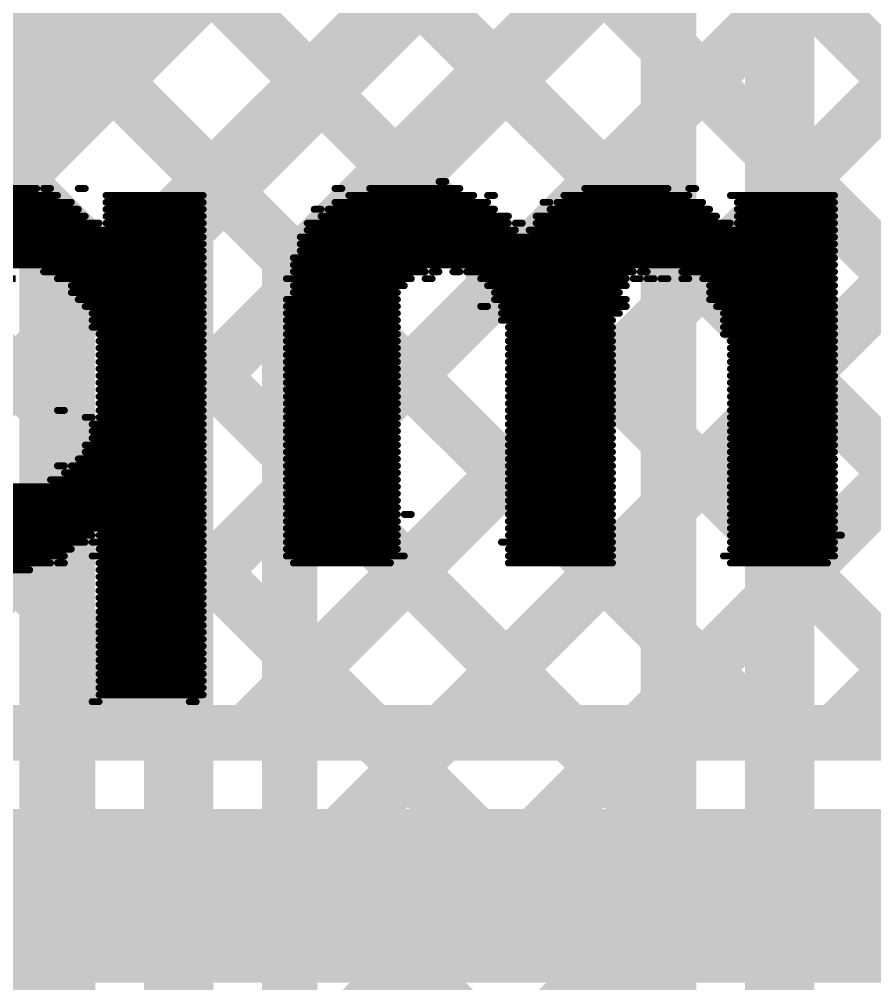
# Model space of a CAD drawing. Header units: millimetres. Extents: x 0.84 to 3.69, y 1.83 to 3.72.
# Drawn here: x 1.4855 to 1.6088, y 2.1043 to 2.2434 of the extents above; entities that cross this region are included whole.
import ezdxf

# ---------------------------------------------------------------- set-up
doc = ezdxf.new("R2010")
doc.units = ezdxf.units.MM
doc.header["$MEASUREMENT"] = 0
for name, color, linetype in [('BottomLayer', 5, 'Continuous'), ('BottomOverlay', 54, 'Continuous'), ('TopLayer', 1, 'Continuous')]:
    doc.layers.add(name, color=color, linetype=linetype)

msp = doc.modelspace()

# ---------------------------------------------------------------- linework, layer by layer
at = {"layer": 'BottomLayer'}
for points, const_width in [([(1.00367, 2.645), (1.50817, 2.1405)], 0.008), ([(1.03196, 2.645), (1.53646, 2.1405)], 0.008), ([(1.17961, 1.915), (1.63711, 2.3725)], 0.008), ([(1.1809, 1.94457), (1.60882, 2.3725)], 0.008), ([(1.20789, 1.915), (1.66539, 2.3725)], 0.008), ([(1.33274, 2.3725), (1.56474, 2.1405)], 0.008), ([(1.36102, 2.3725), (1.59302, 2.1405)], 0.008), ([(1.38931, 2.3725), (1.62131, 2.1405)], 0.008), ([(1.41759, 2.3725), (1.64959, 2.1405)], 0.008), ([(1.44588, 2.3725), (1.67788, 2.1405)], 0.008), ([(1.46118, 2.14), (1.69368, 2.3725)], 0.008), ([(1.47416, 2.3725), (1.70616, 2.1405)], 0.008), ([(1.48996, 2.1405), (1.72196, 2.3725)], 0.008), ([(1.51825, 2.1405), (1.74526, 2.36751)], 0.008), ([(1.54653, 2.1405), (1.7594, 2.35337)], 0.008), ([(1.57482, 2.1405), (1.77354, 2.33923)], 0.008), ([(1.6031, 2.1405), (1.78768, 2.32508)], 0.008), ([(1.466, 2.1405), (1.638, 2.1405)], 0.008), ([(1.466, 2.117), (1.638, 2.117)], 0.025)]:
    msp.add_lwpolyline(points, dxfattribs=dict(at, const_width=const_width))
at = {"layer": 'BottomLayer', "const_width": 0.004}
for points in [[(1.48796, 2.1405, 1), (1.49196, 2.1405, 1)], [(1.50617, 2.1405, 1), (1.51017, 2.1405, 1)], [(1.51625, 2.1405, 1), (1.52025, 2.1405, 1)], [(1.53446, 2.1405, 1), (1.53846, 2.1405, 1)], [(1.54453, 2.1405, 1), (1.54853, 2.1405, 1)], [(1.56274, 2.1405, 1), (1.56674, 2.1405, 1)], [(1.57282, 2.1405, 1), (1.57682, 2.1405, 1)], [(1.59102, 2.1405, 1), (1.59502, 2.1405, 1)], [(1.6011, 2.1405, 1), (1.6051, 2.1405, 1)]]:
    msp.add_lwpolyline(points, format="xyb", close=True, dxfattribs=at)
at = {"layer": 'BottomOverlay', "const_width": 0.001}
for points in [[(1.546, 2.22), (1.547, 2.22)], [(1.473, 2.218), (1.491, 2.218)], [(1.476, 2.219), (1.488, 2.219)], [(1.489, 2.219), (1.49, 2.219)], [(1.494, 2.219), (1.495, 2.219)], [(1.498, 2.218), (1.512, 2.218)], [(1.531, 2.219), (1.532, 2.219)], [(1.533, 2.218), (1.551, 2.218)], [(1.536, 2.219), (1.549, 2.219)], [(1.553, 2.218), (1.554, 2.218)], [(1.564, 2.218), (1.582, 2.218)], [(1.567, 2.219), (1.579, 2.219)], [(1.582, 2.219), (1.583, 2.219)], [(1.588, 2.218), (1.603, 2.218)], [(1.471, 2.217), (1.493, 2.217)], [(1.498, 2.217), (1.512, 2.217)], [(1.531, 2.217), (1.553, 2.217)], [(1.561, 2.217), (1.562, 2.217)], [(1.563, 2.217), (1.584, 2.217)], [(1.589, 2.217), (1.603, 2.217)], [(1.469, 2.215), (1.495, 2.215)], [(1.47, 2.216), (1.494, 2.216)], [(1.498, 2.216), (1.512, 2.216)], [(1.498, 2.215), (1.512, 2.215)], [(1.528, 2.216), (1.529, 2.216)], [(1.529, 2.215), (1.556, 2.215)], [(1.53, 2.216), (1.554, 2.216)], [(1.56, 2.215), (1.586, 2.215)], [(1.562, 2.216), (1.585, 2.216)], [(1.589, 2.216), (1.603, 2.216)], [(1.589, 2.215), (1.603, 2.215)], [(1.468, 2.214), (1.497, 2.214)], [(1.498, 2.214), (1.512, 2.214)], [(1.527, 2.214), (1.556, 2.214)], [(1.557, 2.214), (1.558, 2.214)], [(1.56, 2.214), (1.588, 2.214)], [(1.589, 2.214), (1.603, 2.214)], [(1.467, 2.213), (1.512, 2.213)], [(1.527, 2.213), (1.557, 2.213)], [(1.559, 2.213), (1.603, 2.213)], [(1.465, 2.211), (1.512, 2.211)], [(1.466, 2.212), (1.512, 2.212)], [(1.526, 2.212), (1.603, 2.212)], [(1.526, 2.211), (1.603, 2.211)], [(1.464, 2.21), (1.512, 2.21)], [(1.526, 2.21), (1.603, 2.21)], [(1.463, 2.208), (1.512, 2.208)], [(1.464, 2.209), (1.512, 2.209)], [(1.525, 2.209), (1.603, 2.209)], [(1.525, 2.208), (1.603, 2.208)], [(1.489, 2.207), (1.512, 2.207)], [(1.525, 2.207), (1.544, 2.207)], [(1.545, 2.207), (1.546, 2.207)], [(1.548, 2.207), (1.549, 2.207)], [(1.55, 2.207), (1.574, 2.207)], [(1.575, 2.207), (1.576, 2.207)], [(1.581, 2.207), (1.603, 2.207)], [(1.483, 2.206), (1.485, 2.206)], [(1.491, 2.206), (1.512, 2.206)], [(1.524, 2.206), (1.542, 2.206)], [(1.544, 2.206), (1.545, 2.206)], [(1.552, 2.206), (1.573, 2.206)], [(1.574, 2.206), (1.575, 2.206)], [(1.576, 2.206), (1.577, 2.206)], [(1.578, 2.206), (1.579, 2.206)], [(1.581, 2.206), (1.582, 2.206)], [(1.584, 2.206), (1.603, 2.206)], [(1.493, 2.205), (1.512, 2.205)], [(1.493, 2.204), (1.512, 2.204)], [(1.525, 2.205), (1.541, 2.205)], [(1.525, 2.204), (1.54, 2.204)], [(1.553, 2.205), (1.573, 2.205)], [(1.554, 2.204), (1.572, 2.204)], [(1.585, 2.205), (1.603, 2.205)], [(1.585, 2.204), (1.603, 2.204)], [(1.494, 2.203), (1.512, 2.203)], [(1.524, 2.203), (1.54, 2.203)], [(1.554, 2.203), (1.573, 2.203)], [(1.585, 2.203), (1.603, 2.203)], [(1.495, 2.202), (1.512, 2.202)], [(1.524, 2.202), (1.54, 2.202)], [(1.552, 2.202), (1.553, 2.202)], [(1.555, 2.202), (1.573, 2.202)], [(1.586, 2.202), (1.603, 2.202)], [(1.496, 2.201), (1.512, 2.201)], [(1.496, 2.2), (1.512, 2.2)], [(1.524, 2.201), (1.54, 2.201)], [(1.524, 2.2), (1.54, 2.2)], [(1.555, 2.201), (1.572, 2.201)], [(1.555, 2.2), (1.571, 2.2)], [(1.587, 2.201), (1.603, 2.201)], [(1.587, 2.2), (1.603, 2.2)], [(1.496, 2.199), (1.512, 2.199)], [(1.524, 2.199), (1.54, 2.199)], [(1.556, 2.199), (1.571, 2.199)], [(1.587, 2.199), (1.603, 2.199)], [(1.497, 2.198), (1.512, 2.198)], [(1.497, 2.197), (1.512, 2.197)], [(1.524, 2.198), (1.54, 2.198)], [(1.524, 2.197), (1.54, 2.197)], [(1.556, 2.198), (1.571, 2.198)], [(1.556, 2.197), (1.571, 2.197)], [(1.587, 2.198), (1.603, 2.198)], [(1.588, 2.197), (1.603, 2.197)], [(1.497, 2.196), (1.512, 2.196)], [(1.524, 2.196), (1.54, 2.196)], [(1.556, 2.196), (1.571, 2.196)], [(1.588, 2.196), (1.603, 2.196)], [(1.497, 2.195), (1.512, 2.195)], [(1.524, 2.195), (1.54, 2.195)], [(1.556, 2.195), (1.571, 2.195)], [(1.588, 2.195), (1.603, 2.195)], [(1.497, 2.194), (1.512, 2.194)], [(1.497, 2.193), (1.512, 2.193)], [(1.524, 2.194), (1.54, 2.194)], [(1.524, 2.193), (1.54, 2.193)], [(1.556, 2.194), (1.571, 2.194)], [(1.556, 2.193), (1.571, 2.193)], [(1.588, 2.194), (1.603, 2.194)], [(1.588, 2.193), (1.603, 2.193)], [(1.497, 2.192), (1.512, 2.192)], [(1.524, 2.192), (1.54, 2.192)], [(1.556, 2.192), (1.571, 2.192)], [(1.588, 2.192), (1.603, 2.192)], [(1.497, 2.191), (1.512, 2.191)], [(1.497, 2.19), (1.512, 2.19)], [(1.524, 2.191), (1.54, 2.191)], [(1.524, 2.19), (1.54, 2.19)], [(1.556, 2.191), (1.571, 2.191)], [(1.556, 2.19), (1.571, 2.19)], [(1.588, 2.191), (1.603, 2.191)], [(1.588, 2.19), (1.603, 2.19)], [(1.497, 2.189), (1.512, 2.189)], [(1.524, 2.189), (1.54, 2.189)], [(1.556, 2.189), (1.571, 2.189)], [(1.588, 2.189), (1.603, 2.189)], [(1.497, 2.188), (1.512, 2.188)], [(1.524, 2.188), (1.54, 2.188)], [(1.556, 2.188), (1.571, 2.188)], [(1.588, 2.188), (1.603, 2.188)], [(1.491, 2.187), (1.492, 2.187)], [(1.495, 2.186), (1.496, 2.186)], [(1.497, 2.187), (1.512, 2.187)], [(1.497, 2.186), (1.512, 2.186)], [(1.524, 2.187), (1.54, 2.187)], [(1.524, 2.186), (1.54, 2.186)], [(1.556, 2.187), (1.571, 2.187)], [(1.556, 2.186), (1.571, 2.186)], [(1.588, 2.187), (1.603, 2.187)], [(1.588, 2.186), (1.603, 2.186)], [(1.496, 2.185), (1.512, 2.185)], [(1.524, 2.185), (1.54, 2.185)], [(1.556, 2.185), (1.571, 2.185)], [(1.588, 2.185), (1.603, 2.185)], [(1.496, 2.184), (1.512, 2.184)], [(1.496, 2.183), (1.512, 2.183)], [(1.524, 2.184), (1.54, 2.184)], [(1.524, 2.183), (1.54, 2.183)], [(1.556, 2.184), (1.571, 2.184)], [(1.556, 2.183), (1.571, 2.183)], [(1.588, 2.184), (1.603, 2.184)], [(1.588, 2.183), (1.603, 2.183)], [(1.495, 2.182), (1.512, 2.182)], [(1.524, 2.182), (1.54, 2.182)], [(1.556, 2.182), (1.571, 2.182)], [(1.588, 2.182), (1.603, 2.182)], [(1.495, 2.181), (1.512, 2.181)], [(1.524, 2.181), (1.54, 2.181)], [(1.556, 2.181), (1.571, 2.181)], [(1.588, 2.181), (1.603, 2.181)], [(1.491, 2.179), (1.492, 2.179)], [(1.493, 2.179), (1.512, 2.179)], [(1.494, 2.18), (1.512, 2.18)], [(1.524, 2.18), (1.54, 2.18)], [(1.524, 2.179), (1.54, 2.179)], [(1.556, 2.18), (1.571, 2.18)], [(1.556, 2.179), (1.571, 2.179)], [(1.588, 2.18), (1.603, 2.18)], [(1.588, 2.179), (1.603, 2.179)], [(1.492, 2.178), (1.512, 2.178)], [(1.524, 2.178), (1.54, 2.178)], [(1.556, 2.178), (1.571, 2.178)], [(1.588, 2.178), (1.603, 2.178)], [(1.463, 2.176), (1.512, 2.176)], [(1.49, 2.177), (1.512, 2.177)], [(1.524, 2.177), (1.54, 2.177)], [(1.524, 2.176), (1.54, 2.176)], [(1.556, 2.177), (1.571, 2.177)], [(1.556, 2.176), (1.571, 2.176)], [(1.588, 2.177), (1.603, 2.177)], [(1.588, 2.176), (1.603, 2.176)], [(1.464, 2.175), (1.512, 2.175)], [(1.524, 2.175), (1.54, 2.175)], [(1.556, 2.175), (1.571, 2.175)], [(1.588, 2.175), (1.603, 2.175)], [(1.464, 2.174), (1.512, 2.174)], [(1.524, 2.174), (1.54, 2.174)], [(1.556, 2.174), (1.571, 2.174)], [(1.588, 2.174), (1.603, 2.174)], [(1.465, 2.173), (1.512, 2.173)], [(1.465, 2.172), (1.512, 2.172)], [(1.524, 2.173), (1.54, 2.173)], [(1.524, 2.172), (1.54, 2.172)], [(1.541, 2.172), (1.542, 2.172)], [(1.556, 2.173), (1.571, 2.173)], [(1.556, 2.172), (1.571, 2.172)], [(1.588, 2.173), (1.603, 2.173)], [(1.588, 2.172), (1.603, 2.172)], [(1.466, 2.171), (1.512, 2.171)], [(1.524, 2.171), (1.54, 2.171)], [(1.556, 2.171), (1.571, 2.171)], [(1.588, 2.171), (1.603, 2.171)], [(1.468, 2.17), (1.512, 2.17)], [(1.524, 2.17), (1.54, 2.17)], [(1.556, 2.17), (1.571, 2.17)], [(1.588, 2.17), (1.603, 2.17)], [(1.467, 2.169), (1.496, 2.169)], [(1.47, 2.168), (1.495, 2.168)], [(1.496, 2.168), (1.512, 2.168)], [(1.497, 2.169), (1.512, 2.169)], [(1.524, 2.169), (1.54, 2.169)], [(1.524, 2.168), (1.54, 2.168)], [(1.555, 2.168), (1.571, 2.168)], [(1.556, 2.169), (1.571, 2.169)], [(1.588, 2.169), (1.604, 2.169)], [(1.588, 2.168), (1.603, 2.168)], [(1.469, 2.167), (1.493, 2.167)], [(1.497, 2.167), (1.512, 2.167)], [(1.524, 2.167), (1.54, 2.167)], [(1.556, 2.167), (1.571, 2.167)], [(1.588, 2.167), (1.603, 2.167)], [(1.473, 2.166), (1.492, 2.166)], [(1.474, 2.165), (1.49, 2.165)], [(1.491, 2.165), (1.492, 2.165)], [(1.496, 2.166), (1.512, 2.166)], [(1.497, 2.165), (1.512, 2.165)], [(1.524, 2.166), (1.541, 2.166)], [(1.525, 2.165), (1.539, 2.165)], [(1.556, 2.166), (1.571, 2.166)], [(1.556, 2.165), (1.571, 2.165)], [(1.587, 2.166), (1.603, 2.166)], [(1.588, 2.165), (1.602, 2.165)], [(1.478, 2.164), (1.487, 2.164)], [(1.497, 2.164), (1.512, 2.164)], [(1.497, 2.163), (1.512, 2.163)], [(1.497, 2.162), (1.512, 2.162)], [(1.497, 2.161), (1.512, 2.161)], [(1.497, 2.16), (1.512, 2.16)], [(1.497, 2.159), (1.512, 2.159)], [(1.497, 2.158), (1.512, 2.158)], [(1.497, 2.157), (1.512, 2.157)], [(1.497, 2.156), (1.512, 2.156)], [(1.497, 2.155), (1.512, 2.155)], [(1.497, 2.154), (1.512, 2.154)], [(1.497, 2.153), (1.512, 2.153)], [(1.497, 2.152), (1.512, 2.152)], [(1.497, 2.151), (1.512, 2.151)], [(1.497, 2.15), (1.512, 2.15)], [(1.497, 2.149), (1.512, 2.149)], [(1.497, 2.148), (1.512, 2.148)], [(1.497, 2.147), (1.512, 2.147)], [(1.497, 2.146), (1.512, 2.146)], [(1.496, 2.145), (1.497, 2.145)], [(1.51, 2.145), (1.511, 2.145)]]:
    msp.add_lwpolyline(points, dxfattribs=at)
at = {"layer": 'BottomOverlay', "const_width": 0.0005}
for points in [[(1.54575, 2.22, 1), (1.54625, 2.22, 1)], [(1.54675, 2.22, 1), (1.54725, 2.22, 1)], [(1.48775, 2.219, 1), (1.48825, 2.219, 1)], [(1.48875, 2.219, 1), (1.48925, 2.219, 1)], [(1.48975, 2.219, 1), (1.49025, 2.219, 1)], [(1.49075, 2.218, 1), (1.49125, 2.218, 1)], [(1.49375, 2.219, 1), (1.49425, 2.219, 1)], [(1.49475, 2.219, 1), (1.49525, 2.219, 1)], [(1.49775, 2.218, 1), (1.49825, 2.218, 1)], [(1.51175, 2.218, 1), (1.51225, 2.218, 1)], [(1.53075, 2.219, 1), (1.53125, 2.219, 1)], [(1.53175, 2.219, 1), (1.53225, 2.219, 1)], [(1.53275, 2.218, 1), (1.53325, 2.218, 1)], [(1.53575, 2.219, 1), (1.53625, 2.219, 1)], [(1.54875, 2.219, 1), (1.54925, 2.219, 1)], [(1.55075, 2.218, 1), (1.55125, 2.218, 1)], [(1.55275, 2.218, 1), (1.55325, 2.218, 1)], [(1.55375, 2.218, 1), (1.55425, 2.218, 1)], [(1.56375, 2.218, 1), (1.56425, 2.218, 1)], [(1.56675, 2.219, 1), (1.56725, 2.219, 1)], [(1.57875, 2.219, 1), (1.57925, 2.219, 1)], [(1.58175, 2.219, 1), (1.58225, 2.219, 1)], [(1.58175, 2.218, 1), (1.58225, 2.218, 1)], [(1.58275, 2.219, 1), (1.58325, 2.219, 1)], [(1.58775, 2.218, 1), (1.58825, 2.218, 1)], [(1.60275, 2.218, 1), (1.60325, 2.218, 1)], [(1.49275, 2.217, 1), (1.49325, 2.217, 1)], [(1.49775, 2.217, 1), (1.49825, 2.217, 1)], [(1.51175, 2.217, 1), (1.51225, 2.217, 1)], [(1.53075, 2.217, 1), (1.53125, 2.217, 1)], [(1.55275, 2.217, 1), (1.55325, 2.217, 1)], [(1.56075, 2.217, 1), (1.56125, 2.217, 1)], [(1.56175, 2.217, 1), (1.56225, 2.217, 1)], [(1.56275, 2.217, 1), (1.56325, 2.217, 1)], [(1.58375, 2.217, 1), (1.58425, 2.217, 1)], [(1.58875, 2.217, 1), (1.58925, 2.217, 1)], [(1.60275, 2.217, 1), (1.60325, 2.217, 1)], [(1.49375, 2.216, 1), (1.49425, 2.216, 1)], [(1.49475, 2.215, 1), (1.49525, 2.215, 1)], [(1.49775, 2.216, 1), (1.49825, 2.216, 1)], [(1.49775, 2.215, 1), (1.49825, 2.215, 1)], [(1.51175, 2.216, 1), (1.51225, 2.216, 1)], [(1.51175, 2.215, 1), (1.51225, 2.215, 1)], [(1.52775, 2.216, 1), (1.52825, 2.216, 1)], [(1.52875, 2.216, 1), (1.52925, 2.216, 1)], [(1.52875, 2.215, 1), (1.52925, 2.215, 1)], [(1.52975, 2.216, 1), (1.53025, 2.216, 1)], [(1.55375, 2.216, 1), (1.55425, 2.216, 1)], [(1.55575, 2.215, 1), (1.55625, 2.215, 1)], [(1.55975, 2.215, 1), (1.56025, 2.215, 1)], [(1.56175, 2.216, 1), (1.56225, 2.216, 1)], [(1.58475, 2.216, 1), (1.58525, 2.216, 1)], [(1.58575, 2.215, 1), (1.58625, 2.215, 1)], [(1.58875, 2.216, 1), (1.58925, 2.216, 1)], [(1.58875, 2.215, 1), (1.58925, 2.215, 1)], [(1.60275, 2.216, 1), (1.60325, 2.216, 1)], [(1.60275, 2.215, 1), (1.60325, 2.215, 1)], [(1.49675, 2.214, 1), (1.49725, 2.214, 1)], [(1.49775, 2.214, 1), (1.49825, 2.214, 1)], [(1.51175, 2.214, 1), (1.51225, 2.214, 1)], [(1.52675, 2.214, 1), (1.52725, 2.214, 1)], [(1.55575, 2.214, 1), (1.55625, 2.214, 1)], [(1.55675, 2.214, 1), (1.55725, 2.214, 1)], [(1.55775, 2.214, 1), (1.55825, 2.214, 1)], [(1.55975, 2.214, 1), (1.56025, 2.214, 1)], [(1.58775, 2.214, 1), (1.58825, 2.214, 1)], [(1.58875, 2.214, 1), (1.58925, 2.214, 1)], [(1.60275, 2.214, 1), (1.60325, 2.214, 1)], [(1.51175, 2.213, 1), (1.51225, 2.213, 1)], [(1.52675, 2.213, 1), (1.52725, 2.213, 1)], [(1.55675, 2.213, 1), (1.55725, 2.213, 1)], [(1.55875, 2.213, 1), (1.55925, 2.213, 1)], [(1.60275, 2.213, 1), (1.60325, 2.213, 1)], [(1.51175, 2.212, 1), (1.51225, 2.212, 1)], [(1.51175, 2.211, 1), (1.51225, 2.211, 1)], [(1.52575, 2.212, 1), (1.52625, 2.212, 1)], [(1.52575, 2.211, 1), (1.52625, 2.211, 1)], [(1.60275, 2.212, 1), (1.60325, 2.212, 1)], [(1.60275, 2.211, 1), (1.60325, 2.211, 1)], [(1.51175, 2.21, 1), (1.51225, 2.21, 1)], [(1.52575, 2.21, 1), (1.52625, 2.21, 1)], [(1.60275, 2.21, 1), (1.60325, 2.21, 1)], [(1.51175, 2.209, 1), (1.51225, 2.209, 1)], [(1.51175, 2.208, 1), (1.51225, 2.208, 1)], [(1.52475, 2.209, 1), (1.52525, 2.209, 1)], [(1.52475, 2.208, 1), (1.52525, 2.208, 1)], [(1.60275, 2.209, 1), (1.60325, 2.209, 1)], [(1.60275, 2.208, 1), (1.60325, 2.208, 1)], [(1.48875, 2.207, 1), (1.48925, 2.207, 1)], [(1.51175, 2.207, 1), (1.51225, 2.207, 1)], [(1.52475, 2.207, 1), (1.52525, 2.207, 1)], [(1.54375, 2.207, 1), (1.54425, 2.207, 1)], [(1.54475, 2.207, 1), (1.54525, 2.207, 1)], [(1.54575, 2.207, 1), (1.54625, 2.207, 1)], [(1.54775, 2.207, 1), (1.54825, 2.207, 1)], [(1.54875, 2.207, 1), (1.54925, 2.207, 1)], [(1.54975, 2.207, 1), (1.55025, 2.207, 1)], [(1.57375, 2.207, 1), (1.57425, 2.207, 1)], [(1.57475, 2.207, 1), (1.57525, 2.207, 1)], [(1.57575, 2.207, 1), (1.57625, 2.207, 1)], [(1.58075, 2.207, 1), (1.58125, 2.207, 1)], [(1.60275, 2.207, 1), (1.60325, 2.207, 1)], [(1.49075, 2.206, 1), (1.49125, 2.206, 1)], [(1.51175, 2.206, 1), (1.51225, 2.206, 1)], [(1.52375, 2.206, 1), (1.52425, 2.206, 1)], [(1.54175, 2.206, 1), (1.54225, 2.206, 1)], [(1.54375, 2.206, 1), (1.54425, 2.206, 1)], [(1.54475, 2.206, 1), (1.54525, 2.206, 1)], [(1.55175, 2.206, 1), (1.55225, 2.206, 1)], [(1.57275, 2.206, 1), (1.57325, 2.206, 1)], [(1.57375, 2.206, 1), (1.57425, 2.206, 1)], [(1.57475, 2.206, 1), (1.57525, 2.206, 1)], [(1.57575, 2.206, 1), (1.57625, 2.206, 1)], [(1.57675, 2.206, 1), (1.57725, 2.206, 1)], [(1.57775, 2.206, 1), (1.57825, 2.206, 1)], [(1.57875, 2.206, 1), (1.57925, 2.206, 1)], [(1.58075, 2.206, 1), (1.58125, 2.206, 1)], [(1.58175, 2.206, 1), (1.58225, 2.206, 1)], [(1.58375, 2.206, 1), (1.58425, 2.206, 1)], [(1.60275, 2.206, 1), (1.60325, 2.206, 1)], [(1.49275, 2.205, 1), (1.49325, 2.205, 1)], [(1.49275, 2.204, 1), (1.49325, 2.204, 1)], [(1.51175, 2.205, 1), (1.51225, 2.205, 1)], [(1.51175, 2.204, 1), (1.51225, 2.204, 1)], [(1.52475, 2.205, 1), (1.52525, 2.205, 1)], [(1.52475, 2.204, 1), (1.52525, 2.204, 1)], [(1.53975, 2.204, 1), (1.54025, 2.204, 1)], [(1.54075, 2.205, 1), (1.54125, 2.205, 1)], [(1.55275, 2.205, 1), (1.55325, 2.205, 1)], [(1.55375, 2.204, 1), (1.55425, 2.204, 1)], [(1.57175, 2.204, 1), (1.57225, 2.204, 1)], [(1.57275, 2.205, 1), (1.57325, 2.205, 1)], [(1.58475, 2.205, 1), (1.58525, 2.205, 1)], [(1.58475, 2.204, 1), (1.58525, 2.204, 1)], [(1.60275, 2.205, 1), (1.60325, 2.205, 1)], [(1.60275, 2.204, 1), (1.60325, 2.204, 1)], [(1.49375, 2.203, 1), (1.49425, 2.203, 1)], [(1.51175, 2.203, 1), (1.51225, 2.203, 1)], [(1.52375, 2.203, 1), (1.52425, 2.203, 1)], [(1.53975, 2.203, 1), (1.54025, 2.203, 1)], [(1.55375, 2.203, 1), (1.55425, 2.203, 1)], [(1.57275, 2.203, 1), (1.57325, 2.203, 1)], [(1.58475, 2.203, 1), (1.58525, 2.203, 1)], [(1.60275, 2.203, 1), (1.60325, 2.203, 1)], [(1.49475, 2.202, 1), (1.49525, 2.202, 1)], [(1.51175, 2.202, 1), (1.51225, 2.202, 1)], [(1.52375, 2.202, 1), (1.52425, 2.202, 1)], [(1.53975, 2.202, 1), (1.54025, 2.202, 1)], [(1.55175, 2.202, 1), (1.55225, 2.202, 1)], [(1.55275, 2.202, 1), (1.55325, 2.202, 1)], [(1.55475, 2.202, 1), (1.55525, 2.202, 1)], [(1.57275, 2.202, 1), (1.57325, 2.202, 1)], [(1.58575, 2.202, 1), (1.58625, 2.202, 1)], [(1.60275, 2.202, 1), (1.60325, 2.202, 1)], [(1.49575, 2.201, 1), (1.49625, 2.201, 1)], [(1.49575, 2.2, 1), (1.49625, 2.2, 1)], [(1.51175, 2.201, 1), (1.51225, 2.201, 1)], [(1.51175, 2.2, 1), (1.51225, 2.2, 1)], [(1.52375, 2.201, 1), (1.52425, 2.201, 1)], [(1.52375, 2.2, 1), (1.52425, 2.2, 1)], [(1.53975, 2.201, 1), (1.54025, 2.201, 1)], [(1.53975, 2.2, 1), (1.54025, 2.2, 1)], [(1.55475, 2.201, 1), (1.55525, 2.201, 1)], [(1.55475, 2.2, 1), (1.55525, 2.2, 1)], [(1.57075, 2.2, 1), (1.57125, 2.2, 1)], [(1.57175, 2.201, 1), (1.57225, 2.201, 1)], [(1.58675, 2.201, 1), (1.58725, 2.201, 1)], [(1.58675, 2.2, 1), (1.58725, 2.2, 1)], [(1.60275, 2.201, 1), (1.60325, 2.201, 1)], [(1.60275, 2.2, 1), (1.60325, 2.2, 1)], [(1.49575, 2.199, 1), (1.49625, 2.199, 1)], [(1.51175, 2.199, 1), (1.51225, 2.199, 1)], [(1.52375, 2.199, 1), (1.52425, 2.199, 1)], [(1.53975, 2.199, 1), (1.54025, 2.199, 1)], [(1.55575, 2.199, 1), (1.55625, 2.199, 1)], [(1.57075, 2.199, 1), (1.57125, 2.199, 1)], [(1.58675, 2.199, 1), (1.58725, 2.199, 1)], [(1.60275, 2.199, 1), (1.60325, 2.199, 1)], [(1.49675, 2.198, 1), (1.49725, 2.198, 1)], [(1.49675, 2.197, 1), (1.49725, 2.197, 1)], [(1.51175, 2.198, 1), (1.51225, 2.198, 1)], [(1.51175, 2.197, 1), (1.51225, 2.197, 1)], [(1.52375, 2.198, 1), (1.52425, 2.198, 1)], [(1.52375, 2.197, 1), (1.52425, 2.197, 1)], [(1.53975, 2.198, 1), (1.54025, 2.198, 1)], [(1.53975, 2.197, 1), (1.54025, 2.197, 1)], [(1.55575, 2.198, 1), (1.55625, 2.198, 1)], [(1.55575, 2.197, 1), (1.55625, 2.197, 1)], [(1.57075, 2.198, 1), (1.57125, 2.198, 1)], [(1.57075, 2.197, 1), (1.57125, 2.197, 1)], [(1.58675, 2.198, 1), (1.58725, 2.198, 1)], [(1.58775, 2.197, 1), (1.58825, 2.197, 1)], [(1.60275, 2.198, 1), (1.60325, 2.198, 1)], [(1.60275, 2.197, 1), (1.60325, 2.197, 1)], [(1.49675, 2.196, 1), (1.49725, 2.196, 1)], [(1.51175, 2.196, 1), (1.51225, 2.196, 1)], [(1.52375, 2.196, 1), (1.52425, 2.196, 1)], [(1.53975, 2.196, 1), (1.54025, 2.196, 1)], [(1.55575, 2.196, 1), (1.55625, 2.196, 1)], [(1.57075, 2.196, 1), (1.57125, 2.196, 1)], [(1.58775, 2.196, 1), (1.58825, 2.196, 1)], [(1.60275, 2.196, 1), (1.60325, 2.196, 1)], [(1.49675, 2.195, 1), (1.49725, 2.195, 1)], [(1.51175, 2.195, 1), (1.51225, 2.195, 1)], [(1.52375, 2.195, 1), (1.52425, 2.195, 1)], [(1.53975, 2.195, 1), (1.54025, 2.195, 1)], [(1.55575, 2.195, 1), (1.55625, 2.195, 1)], [(1.57075, 2.195, 1), (1.57125, 2.195, 1)], [(1.58775, 2.195, 1), (1.58825, 2.195, 1)], [(1.60275, 2.195, 1), (1.60325, 2.195, 1)], [(1.49675, 2.194, 1), (1.49725, 2.194, 1)], [(1.49675, 2.193, 1), (1.49725, 2.193, 1)], [(1.51175, 2.194, 1), (1.51225, 2.194, 1)], [(1.51175, 2.193, 1), (1.51225, 2.193, 1)], [(1.52375, 2.194, 1), (1.52425, 2.194, 1)], [(1.52375, 2.193, 1), (1.52425, 2.193, 1)], [(1.53975, 2.194, 1), (1.54025, 2.194, 1)], [(1.53975, 2.193, 1), (1.54025, 2.193, 1)], [(1.55575, 2.194, 1), (1.55625, 2.194, 1)], [(1.55575, 2.193, 1), (1.55625, 2.193, 1)], [(1.57075, 2.194, 1), (1.57125, 2.194, 1)], [(1.57075, 2.193, 1), (1.57125, 2.193, 1)], [(1.58775, 2.194, 1), (1.58825, 2.194, 1)], [(1.58775, 2.193, 1), (1.58825, 2.193, 1)], [(1.60275, 2.194, 1), (1.60325, 2.194, 1)], [(1.60275, 2.193, 1), (1.60325, 2.193, 1)], [(1.49675, 2.192, 1), (1.49725, 2.192, 1)], [(1.51175, 2.192, 1), (1.51225, 2.192, 1)], [(1.52375, 2.192, 1), (1.52425, 2.192, 1)], [(1.53975, 2.192, 1), (1.54025, 2.192, 1)], [(1.55575, 2.192, 1), (1.55625, 2.192, 1)], [(1.57075, 2.192, 1), (1.57125, 2.192, 1)], [(1.58775, 2.192, 1), (1.58825, 2.192, 1)], [(1.60275, 2.192, 1), (1.60325, 2.192, 1)], [(1.49675, 2.191, 1), (1.49725, 2.191, 1)], [(1.49675, 2.19, 1), (1.49725, 2.19, 1)], [(1.51175, 2.191, 1), (1.51225, 2.191, 1)], [(1.51175, 2.19, 1), (1.51225, 2.19, 1)], [(1.52375, 2.191, 1), (1.52425, 2.191, 1)], [(1.52375, 2.19, 1), (1.52425, 2.19, 1)], [(1.53975, 2.191, 1), (1.54025, 2.191, 1)], [(1.53975, 2.19, 1), (1.54025, 2.19, 1)], [(1.55575, 2.191, 1), (1.55625, 2.191, 1)], [(1.55575, 2.19, 1), (1.55625, 2.19, 1)], [(1.57075, 2.191, 1), (1.57125, 2.191, 1)], [(1.57075, 2.19, 1), (1.57125, 2.19, 1)], [(1.58775, 2.191, 1), (1.58825, 2.191, 1)], [(1.58775, 2.19, 1), (1.58825, 2.19, 1)], [(1.60275, 2.191, 1), (1.60325, 2.191, 1)], [(1.60275, 2.19, 1), (1.60325, 2.19, 1)], [(1.49675, 2.189, 1), (1.49725, 2.189, 1)], [(1.51175, 2.189, 1), (1.51225, 2.189, 1)], [(1.52375, 2.189, 1), (1.52425, 2.189, 1)], [(1.53975, 2.189, 1), (1.54025, 2.189, 1)], [(1.55575, 2.189, 1), (1.55625, 2.189, 1)], [(1.57075, 2.189, 1), (1.57125, 2.189, 1)], [(1.58775, 2.189, 1), (1.58825, 2.189, 1)], [(1.60275, 2.189, 1), (1.60325, 2.189, 1)], [(1.49675, 2.188, 1), (1.49725, 2.188, 1)], [(1.51175, 2.188, 1), (1.51225, 2.188, 1)], [(1.52375, 2.188, 1), (1.52425, 2.188, 1)], [(1.53975, 2.188, 1), (1.54025, 2.188, 1)], [(1.55575, 2.188, 1), (1.55625, 2.188, 1)], [(1.57075, 2.188, 1), (1.57125, 2.188, 1)], [(1.58775, 2.188, 1), (1.58825, 2.188, 1)], [(1.60275, 2.188, 1), (1.60325, 2.188, 1)], [(1.49075, 2.187, 1), (1.49125, 2.187, 1)], [(1.49175, 2.187, 1), (1.49225, 2.187, 1)], [(1.49475, 2.186, 1), (1.49525, 2.186, 1)], [(1.49575, 2.186, 1), (1.49625, 2.186, 1)], [(1.49675, 2.187, 1), (1.49725, 2.187, 1)], [(1.49675, 2.186, 1), (1.49725, 2.186, 1)], [(1.51175, 2.187, 1), (1.51225, 2.187, 1)], [(1.51175, 2.186, 1), (1.51225, 2.186, 1)], [(1.52375, 2.187, 1), (1.52425, 2.187, 1)], [(1.52375, 2.186, 1), (1.52425, 2.186, 1)], [(1.53975, 2.187, 1), (1.54025, 2.187, 1)], [(1.53975, 2.186, 1), (1.54025, 2.186, 1)], [(1.55575, 2.187, 1), (1.55625, 2.187, 1)], [(1.55575, 2.186, 1), (1.55625, 2.186, 1)], [(1.57075, 2.187, 1), (1.57125, 2.187, 1)], [(1.57075, 2.186, 1), (1.57125, 2.186, 1)], [(1.58775, 2.187, 1), (1.58825, 2.187, 1)], [(1.58775, 2.186, 1), (1.58825, 2.186, 1)], [(1.60275, 2.187, 1), (1.60325, 2.187, 1)], [(1.60275, 2.186, 1), (1.60325, 2.186, 1)], [(1.49575, 2.185, 1), (1.49625, 2.185, 1)], [(1.51175, 2.185, 1), (1.51225, 2.185, 1)], [(1.52375, 2.185, 1), (1.52425, 2.185, 1)], [(1.53975, 2.185, 1), (1.54025, 2.185, 1)], [(1.55575, 2.185, 1), (1.55625, 2.185, 1)], [(1.57075, 2.185, 1), (1.57125, 2.185, 1)], [(1.58775, 2.185, 1), (1.58825, 2.185, 1)], [(1.60275, 2.185, 1), (1.60325, 2.185, 1)], [(1.49575, 2.184, 1), (1.49625, 2.184, 1)], [(1.49575, 2.183, 1), (1.49625, 2.183, 1)], [(1.51175, 2.184, 1), (1.51225, 2.184, 1)], [(1.51175, 2.183, 1), (1.51225, 2.183, 1)], [(1.52375, 2.184, 1), (1.52425, 2.184, 1)], [(1.52375, 2.183, 1), (1.52425, 2.183, 1)], [(1.53975, 2.184, 1), (1.54025, 2.184, 1)], [(1.53975, 2.183, 1), (1.54025, 2.183, 1)], [(1.55575, 2.184, 1), (1.55625, 2.184, 1)], [(1.55575, 2.183, 1), (1.55625, 2.183, 1)], [(1.57075, 2.184, 1), (1.57125, 2.184, 1)], [(1.57075, 2.183, 1), (1.57125, 2.183, 1)], [(1.58775, 2.184, 1), (1.58825, 2.184, 1)], [(1.58775, 2.183, 1), (1.58825, 2.183, 1)], [(1.60275, 2.184, 1), (1.60325, 2.184, 1)], [(1.60275, 2.183, 1), (1.60325, 2.183, 1)], [(1.49475, 2.182, 1), (1.49525, 2.182, 1)], [(1.51175, 2.182, 1), (1.51225, 2.182, 1)], [(1.52375, 2.182, 1), (1.52425, 2.182, 1)], [(1.53975, 2.182, 1), (1.54025, 2.182, 1)], [(1.55575, 2.182, 1), (1.55625, 2.182, 1)], [(1.57075, 2.182, 1), (1.57125, 2.182, 1)], [(1.58775, 2.182, 1), (1.58825, 2.182, 1)], [(1.60275, 2.182, 1), (1.60325, 2.182, 1)], [(1.49475, 2.181, 1), (1.49525, 2.181, 1)], [(1.51175, 2.181, 1), (1.51225, 2.181, 1)], [(1.52375, 2.181, 1), (1.52425, 2.181, 1)], [(1.53975, 2.181, 1), (1.54025, 2.181, 1)], [(1.55575, 2.181, 1), (1.55625, 2.181, 1)], [(1.57075, 2.181, 1), (1.57125, 2.181, 1)], [(1.58775, 2.181, 1), (1.58825, 2.181, 1)], [(1.60275, 2.181, 1), (1.60325, 2.181, 1)], [(1.49075, 2.179, 1), (1.49125, 2.179, 1)], [(1.49175, 2.179, 1), (1.49225, 2.179, 1)], [(1.49275, 2.179, 1), (1.49325, 2.179, 1)], [(1.49375, 2.18, 1), (1.49425, 2.18, 1)], [(1.51175, 2.18, 1), (1.51225, 2.18, 1)], [(1.51175, 2.179, 1), (1.51225, 2.179, 1)], [(1.52375, 2.18, 1), (1.52425, 2.18, 1)], [(1.52375, 2.179, 1), (1.52425, 2.179, 1)], [(1.53975, 2.18, 1), (1.54025, 2.18, 1)], [(1.53975, 2.179, 1), (1.54025, 2.179, 1)], [(1.55575, 2.18, 1), (1.55625, 2.18, 1)], [(1.55575, 2.179, 1), (1.55625, 2.179, 1)], [(1.57075, 2.18, 1), (1.57125, 2.18, 1)], [(1.57075, 2.179, 1), (1.57125, 2.179, 1)], [(1.58775, 2.18, 1), (1.58825, 2.18, 1)], [(1.58775, 2.179, 1), (1.58825, 2.179, 1)], [(1.60275, 2.18, 1), (1.60325, 2.18, 1)], [(1.60275, 2.179, 1), (1.60325, 2.179, 1)], [(1.49175, 2.178, 1), (1.49225, 2.178, 1)], [(1.51175, 2.178, 1), (1.51225, 2.178, 1)], [(1.52375, 2.178, 1), (1.52425, 2.178, 1)], [(1.53975, 2.178, 1), (1.54025, 2.178, 1)], [(1.55575, 2.178, 1), (1.55625, 2.178, 1)], [(1.57075, 2.178, 1), (1.57125, 2.178, 1)], [(1.58775, 2.178, 1), (1.58825, 2.178, 1)], [(1.60275, 2.178, 1), (1.60325, 2.178, 1)], [(1.48975, 2.177, 1), (1.49025, 2.177, 1)], [(1.51175, 2.177, 1), (1.51225, 2.177, 1)], [(1.51175, 2.176, 1), (1.51225, 2.176, 1)], [(1.52375, 2.177, 1), (1.52425, 2.177, 1)], [(1.52375, 2.176, 1), (1.52425, 2.176, 1)], [(1.53975, 2.177, 1), (1.54025, 2.177, 1)], [(1.53975, 2.176, 1), (1.54025, 2.176, 1)], [(1.55575, 2.177, 1), (1.55625, 2.177, 1)], [(1.55575, 2.176, 1), (1.55625, 2.176, 1)], [(1.57075, 2.177, 1), (1.57125, 2.177, 1)], [(1.57075, 2.176, 1), (1.57125, 2.176, 1)], [(1.58775, 2.177, 1), (1.58825, 2.177, 1)], [(1.58775, 2.176, 1), (1.58825, 2.176, 1)], [(1.60275, 2.177, 1), (1.60325, 2.177, 1)], [(1.60275, 2.176, 1), (1.60325, 2.176, 1)], [(1.51175, 2.175, 1), (1.51225, 2.175, 1)], [(1.52375, 2.175, 1), (1.52425, 2.175, 1)], [(1.53975, 2.175, 1), (1.54025, 2.175, 1)], [(1.55575, 2.175, 1), (1.55625, 2.175, 1)], [(1.57075, 2.175, 1), (1.57125, 2.175, 1)], [(1.58775, 2.175, 1), (1.58825, 2.175, 1)], [(1.60275, 2.175, 1), (1.60325, 2.175, 1)], [(1.51175, 2.174, 1), (1.51225, 2.174, 1)], [(1.52375, 2.174, 1), (1.52425, 2.174, 1)], [(1.53975, 2.174, 1), (1.54025, 2.174, 1)], [(1.55575, 2.174, 1), (1.55625, 2.174, 1)], [(1.57075, 2.174, 1), (1.57125, 2.174, 1)], [(1.58775, 2.174, 1), (1.58825, 2.174, 1)], [(1.60275, 2.174, 1), (1.60325, 2.174, 1)], [(1.51175, 2.173, 1), (1.51225, 2.173, 1)], [(1.51175, 2.172, 1), (1.51225, 2.172, 1)], [(1.52375, 2.173, 1), (1.52425, 2.173, 1)], [(1.52375, 2.172, 1), (1.52425, 2.172, 1)], [(1.53975, 2.173, 1), (1.54025, 2.173, 1)], [(1.53975, 2.172, 1), (1.54025, 2.172, 1)], [(1.54075, 2.172, 1), (1.54125, 2.172, 1)], [(1.54175, 2.172, 1), (1.54225, 2.172, 1)], [(1.55575, 2.173, 1), (1.55625, 2.173, 1)], [(1.55575, 2.172, 1), (1.55625, 2.172, 1)], [(1.57075, 2.173, 1), (1.57125, 2.173, 1)], [(1.57075, 2.172, 1), (1.57125, 2.172, 1)], [(1.58775, 2.173, 1), (1.58825, 2.173, 1)], [(1.58775, 2.172, 1), (1.58825, 2.172, 1)], [(1.60275, 2.173, 1), (1.60325, 2.173, 1)], [(1.60275, 2.172, 1), (1.60325, 2.172, 1)], [(1.51175, 2.171, 1), (1.51225, 2.171, 1)], [(1.52375, 2.171, 1), (1.52425, 2.171, 1)], [(1.53975, 2.171, 1), (1.54025, 2.171, 1)], [(1.55575, 2.171, 1), (1.55625, 2.171, 1)], [(1.57075, 2.171, 1), (1.57125, 2.171, 1)], [(1.58775, 2.171, 1), (1.58825, 2.171, 1)], [(1.60275, 2.171, 1), (1.60325, 2.171, 1)], [(1.51175, 2.17, 1), (1.51225, 2.17, 1)], [(1.52375, 2.17, 1), (1.52425, 2.17, 1)], [(1.53975, 2.17, 1), (1.54025, 2.17, 1)], [(1.55575, 2.17, 1), (1.55625, 2.17, 1)], [(1.57075, 2.17, 1), (1.57125, 2.17, 1)], [(1.58775, 2.17, 1), (1.58825, 2.17, 1)], [(1.60275, 2.17, 1), (1.60325, 2.17, 1)], [(1.49475, 2.168, 1), (1.49525, 2.168, 1)], [(1.49575, 2.169, 1), (1.49625, 2.169, 1)], [(1.49575, 2.168, 1), (1.49625, 2.168, 1)], [(1.49675, 2.169, 1), (1.49725, 2.169, 1)], [(1.51175, 2.169, 1), (1.51225, 2.169, 1)], [(1.51175, 2.168, 1), (1.51225, 2.168, 1)], [(1.52375, 2.169, 1), (1.52425, 2.169, 1)], [(1.52375, 2.168, 1), (1.52425, 2.168, 1)], [(1.53975, 2.169, 1), (1.54025, 2.169, 1)], [(1.53975, 2.168, 1), (1.54025, 2.168, 1)], [(1.55475, 2.168, 1), (1.55525, 2.168, 1)], [(1.55575, 2.169, 1), (1.55625, 2.169, 1)], [(1.57075, 2.169, 1), (1.57125, 2.169, 1)], [(1.57075, 2.168, 1), (1.57125, 2.168, 1)], [(1.58775, 2.169, 1), (1.58825, 2.169, 1)], [(1.58775, 2.168, 1), (1.58825, 2.168, 1)], [(1.60275, 2.168, 1), (1.60325, 2.168, 1)], [(1.60375, 2.169, 1), (1.60425, 2.169, 1)], [(1.49275, 2.167, 1), (1.49325, 2.167, 1)], [(1.49675, 2.167, 1), (1.49725, 2.167, 1)], [(1.51175, 2.167, 1), (1.51225, 2.167, 1)], [(1.52375, 2.167, 1), (1.52425, 2.167, 1)], [(1.53975, 2.167, 1), (1.54025, 2.167, 1)], [(1.55575, 2.167, 1), (1.55625, 2.167, 1)], [(1.57075, 2.167, 1), (1.57125, 2.167, 1)], [(1.58775, 2.167, 1), (1.58825, 2.167, 1)], [(1.60275, 2.167, 1), (1.60325, 2.167, 1)], [(1.48975, 2.165, 1), (1.49025, 2.165, 1)], [(1.49075, 2.165, 1), (1.49125, 2.165, 1)], [(1.49175, 2.166, 1), (1.49225, 2.166, 1)], [(1.49175, 2.165, 1), (1.49225, 2.165, 1)], [(1.49575, 2.166, 1), (1.49625, 2.166, 1)], [(1.49675, 2.165, 1), (1.49725, 2.165, 1)], [(1.51175, 2.166, 1), (1.51225, 2.166, 1)], [(1.51175, 2.165, 1), (1.51225, 2.165, 1)], [(1.52375, 2.166, 1), (1.52425, 2.166, 1)], [(1.52475, 2.165, 1), (1.52525, 2.165, 1)], [(1.53875, 2.165, 1), (1.53925, 2.165, 1)], [(1.54075, 2.166, 1), (1.54125, 2.166, 1)], [(1.55575, 2.166, 1), (1.55625, 2.166, 1)], [(1.55575, 2.165, 1), (1.55625, 2.165, 1)], [(1.57075, 2.166, 1), (1.57125, 2.166, 1)], [(1.57075, 2.165, 1), (1.57125, 2.165, 1)], [(1.58675, 2.166, 1), (1.58725, 2.166, 1)], [(1.58775, 2.165, 1), (1.58825, 2.165, 1)], [(1.60175, 2.165, 1), (1.60225, 2.165, 1)], [(1.60275, 2.166, 1), (1.60325, 2.166, 1)], [(1.48675, 2.164, 1), (1.48725, 2.164, 1)], [(1.49675, 2.164, 1), (1.49725, 2.164, 1)], [(1.51175, 2.164, 1), (1.51225, 2.164, 1)], [(1.49675, 2.163, 1), (1.49725, 2.163, 1)], [(1.51175, 2.163, 1), (1.51225, 2.163, 1)], [(1.49675, 2.162, 1), (1.49725, 2.162, 1)], [(1.49675, 2.161, 1), (1.49725, 2.161, 1)], [(1.51175, 2.162, 1), (1.51225, 2.162, 1)], [(1.51175, 2.161, 1), (1.51225, 2.161, 1)], [(1.49675, 2.16, 1), (1.49725, 2.16, 1)], [(1.51175, 2.16, 1), (1.51225, 2.16, 1)], [(1.49675, 2.159, 1), (1.49725, 2.159, 1)], [(1.49675, 2.158, 1), (1.49725, 2.158, 1)], [(1.51175, 2.159, 1), (1.51225, 2.159, 1)], [(1.51175, 2.158, 1), (1.51225, 2.158, 1)], [(1.49675, 2.157, 1), (1.49725, 2.157, 1)], [(1.51175, 2.157, 1), (1.51225, 2.157, 1)], [(1.49675, 2.156, 1), (1.49725, 2.156, 1)], [(1.51175, 2.156, 1), (1.51225, 2.156, 1)], [(1.49675, 2.155, 1), (1.49725, 2.155, 1)], [(1.49675, 2.154, 1), (1.49725, 2.154, 1)], [(1.51175, 2.155, 1), (1.51225, 2.155, 1)], [(1.51175, 2.154, 1), (1.51225, 2.154, 1)], [(1.49675, 2.153, 1), (1.49725, 2.153, 1)], [(1.51175, 2.153, 1), (1.51225, 2.153, 1)], [(1.49675, 2.152, 1), (1.49725, 2.152, 1)], [(1.49675, 2.151, 1), (1.49725, 2.151, 1)], [(1.51175, 2.152, 1), (1.51225, 2.152, 1)], [(1.51175, 2.151, 1), (1.51225, 2.151, 1)], [(1.49675, 2.15, 1), (1.49725, 2.15, 1)], [(1.51175, 2.15, 1), (1.51225, 2.15, 1)], [(1.49675, 2.149, 1), (1.49725, 2.149, 1)], [(1.51175, 2.149, 1), (1.51225, 2.149, 1)], [(1.49675, 2.148, 1), (1.49725, 2.148, 1)], [(1.49675, 2.147, 1), (1.49725, 2.147, 1)], [(1.51175, 2.148, 1), (1.51225, 2.148, 1)], [(1.51175, 2.147, 1), (1.51225, 2.147, 1)], [(1.49675, 2.146, 1), (1.49725, 2.146, 1)], [(1.51175, 2.146, 1), (1.51225, 2.146, 1)], [(1.49575, 2.145, 1), (1.49625, 2.145, 1)], [(1.49675, 2.145, 1), (1.49725, 2.145, 1)], [(1.50975, 2.145, 1), (1.51025, 2.145, 1)], [(1.51075, 2.145, 1), (1.51125, 2.145, 1)]]:
    msp.add_lwpolyline(points, format="xyb", close=True, dxfattribs=at)
at = {"layer": 'TopLayer'}
for points, const_width in [([(1.466, 2.218), (1.735, 2.487)], 0.025), ([(1.50846, 2.21346), (1.757, 2.462)], 0.01), ([(1.59508, 2.035), (1.59508, 2.26208)], 0.01), ([(1.52446, 2.20684), (1.57908, 2.26145)], 0.008), ([(1.57908, 2.07853), (1.57908, 2.26145)], 0.008), ([(1.52446, 2.20329), (1.57908, 2.2579)], 0.008), ([(1.568, 2.25038), (1.57908, 2.2393)], 0.008), ([(1.55386, 2.23623), (1.57908, 2.21101)], 0.008), ([(1.52446, 2.175), (1.57908, 2.22962)], 0.008), ([(1.53972, 2.22209), (1.57908, 2.18273)], 0.008), ([(1.50846, 2.035), (1.50846, 2.21346)], 0.01), ([(1.4895, 2.20827), (1.49246, 2.21123)], 0.008), ([(1.49246, 2.07553), (1.49246, 2.21123)], 0.008), ([(1.4895, 2.117), (1.4895, 2.20827)], 0.008), ([(1.52558, 2.20795), (1.57908, 2.15445)], 0.008), ([(1.52446, 2.07853), (1.52446, 2.20684)], 0.008), ([(1.52446, 2.14672), (1.57908, 2.20133)], 0.008), ([(1.4895, 2.19661), (1.49246, 2.19957)], 0.008), ([(1.4895, 2.18746), (1.49246, 2.18449)], 0.008), ([(1.52446, 2.18078), (1.57908, 2.12616)], 0.008), ([(1.52446, 2.11843), (1.57908, 2.17305)], 0.008), ([(1.4895, 2.16832), (1.49246, 2.17129)], 0.008), ([(1.4895, 2.15917), (1.49246, 2.15621)], 0.008), ([(1.52446, 2.15249), (1.57908, 2.09788)], 0.008), ([(1.52446, 2.09015), (1.57908, 2.14476)], 0.008), ([(1.4895, 2.14004), (1.49246, 2.143)], 0.008), ([(1.4895, 2.13089), (1.49246, 2.12792)], 0.008), ([(1.52446, 2.12421), (1.57014, 2.07853)], 0.008), ([(1.54113, 2.07853), (1.57908, 2.11648)], 0.008), ([(1.48871, 2.11097), (1.49246, 2.11472)], 0.008), ([(1.48653, 2.10557), (1.49246, 2.09964)], 0.008)]:
    msp.add_lwpolyline(points, dxfattribs=dict(at, const_width=const_width))
for points, const_width in [([(1.57708, 2.2393, 1), (1.58108, 2.2393, 1)], 0.004), ([(1.55186, 2.23623, 1), (1.55586, 2.23623, 1)], 0.004), ([(1.57708, 2.22962, 1), (1.58108, 2.22962, 1)], 0.004), ([(1.53772, 2.22209, 1), (1.54172, 2.22209, 1)], 0.004), ([(1.50596, 2.21346, 1), (1.51096, 2.21346, 1)], 0.005), ([(1.50596, 2.21346, 1), (1.51096, 2.21346, 1)], 0.005), ([(1.49046, 2.21123, 1), (1.49446, 2.21123, 1)], 0.004), ([(1.49046, 2.21123, 1), (1.49446, 2.21123, 1)], 0.004), ([(1.57708, 2.21101, 1), (1.58108, 2.21101, 1)], 0.004), ([(1.4875, 2.20827, 1), (1.4915, 2.20827, 1)], 0.004), ([(1.4875, 2.20827, 1), (1.4915, 2.20827, 1)], 0.004), ([(1.52358, 2.20795, 1), (1.52758, 2.20795, 1)], 0.004), ([(1.52246, 2.20684, 1), (1.52646, 2.20684, 1)], 0.004), ([(1.52246, 2.20684, 1), (1.52646, 2.20684, 1)], 0.004), ([(1.52246, 2.20329, 1), (1.52646, 2.20329, 1)], 0.004), ([(1.57708, 2.20133, 1), (1.58108, 2.20133, 1)], 0.004), ([(1.49046, 2.19957, 1), (1.49446, 2.19957, 1)], 0.004), ([(1.4875, 2.19661, 1), (1.4915, 2.19661, 1)], 0.004), ([(1.4875, 2.18746, 1), (1.4915, 2.18746, 1)], 0.004), ([(1.49046, 2.18449, 1), (1.49446, 2.18449, 1)], 0.004), ([(1.57708, 2.18273, 1), (1.58108, 2.18273, 1)], 0.004), ([(1.52246, 2.18078, 1), (1.52646, 2.18078, 1)], 0.004), ([(1.52246, 2.175, 1), (1.52646, 2.175, 1)], 0.004), ([(1.57708, 2.17305, 1), (1.58108, 2.17305, 1)], 0.004), ([(1.49046, 2.17129, 1), (1.49446, 2.17129, 1)], 0.004), ([(1.4875, 2.16832, 1), (1.4915, 2.16832, 1)], 0.004), ([(1.4875, 2.15917, 1), (1.4915, 2.15917, 1)], 0.004), ([(1.49046, 2.15621, 1), (1.49446, 2.15621, 1)], 0.004), ([(1.57708, 2.15445, 1), (1.58108, 2.15445, 1)], 0.004), ([(1.52246, 2.15249, 1), (1.52646, 2.15249, 1)], 0.004), ([(1.52246, 2.14672, 1), (1.52646, 2.14672, 1)], 0.004), ([(1.57708, 2.14476, 1), (1.58108, 2.14476, 1)], 0.004), ([(1.49046, 2.143, 1), (1.49446, 2.143, 1)], 0.004), ([(1.4875, 2.14004, 1), (1.4915, 2.14004, 1)], 0.004), ([(1.4875, 2.13089, 1), (1.4915, 2.13089, 1)], 0.004), ([(1.49046, 2.12792, 1), (1.49446, 2.12792, 1)], 0.004), ([(1.57708, 2.12616, 1), (1.58108, 2.12616, 1)], 0.004), ([(1.52246, 2.12421, 1), (1.52646, 2.12421, 1)], 0.004), ([(1.52246, 2.11843, 1), (1.52646, 2.11843, 1)], 0.004), ([(1.4875, 2.117, 1), (1.4915, 2.117, 1)], 0.004), ([(1.4875, 2.117, 1), (1.4915, 2.117, 1)], 0.004), ([(1.57708, 2.11648, 1), (1.58108, 2.11648, 1)], 0.004), ([(1.49046, 2.11472, 1), (1.49446, 2.11472, 1)], 0.004), ([(1.48671, 2.11097, 1), (1.49071, 2.11097, 1)], 0.004), ([(1.48453, 2.10557, 1), (1.48853, 2.10557, 1)], 0.004)]:
    msp.add_lwpolyline(points, format="xyb", close=True, dxfattribs=dict(at, const_width=const_width))
at = {"layer": 'TopLayer', "const_width": 0.008}
msp.add_lwpolyline([(1.4895, 2.117, -1), (1.4425, 2.117)], format="xyb", dxfattribs=at)

doc.saveas('drawing.dxf')
